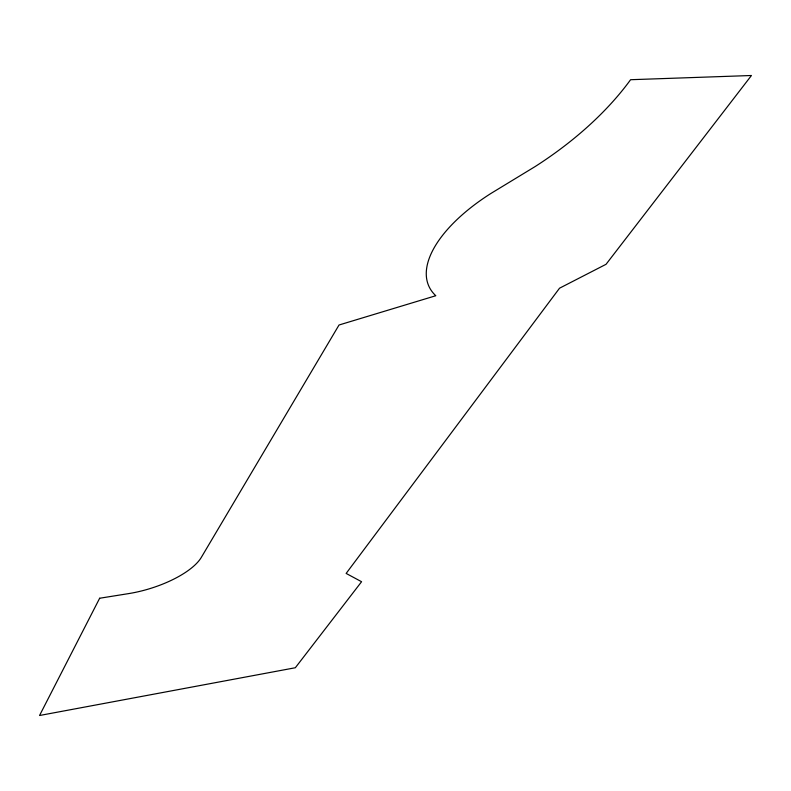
<?xml version="1.0" encoding="UTF-8"?>
<svg xmlns="http://www.w3.org/2000/svg" width="791" height="791" viewBox="0 0 791 791"><rect width="100%" height="100%" fill="white"/><g stroke="black" fill="none" stroke-linecap="round" stroke-linejoin="round"><path stroke-width="1.19" d="M99.656 598.243L39.55 715.499L295.33 667.742L361.576 581.721L346.142 573.426L559.534 288.201L606.035 264.303L751.45 75.501L630.595 79.713A261.337 146.908 -25.2 0 1 535.082 166.594L490.895 193.469A131.603 60.749 -24.8 0 0 435.811 295.725L339.032 325.002L201.349 557.329A63.201 24.066 -17.1 0 1 128.587 593.616L99.656 598.243"/></g></svg>
